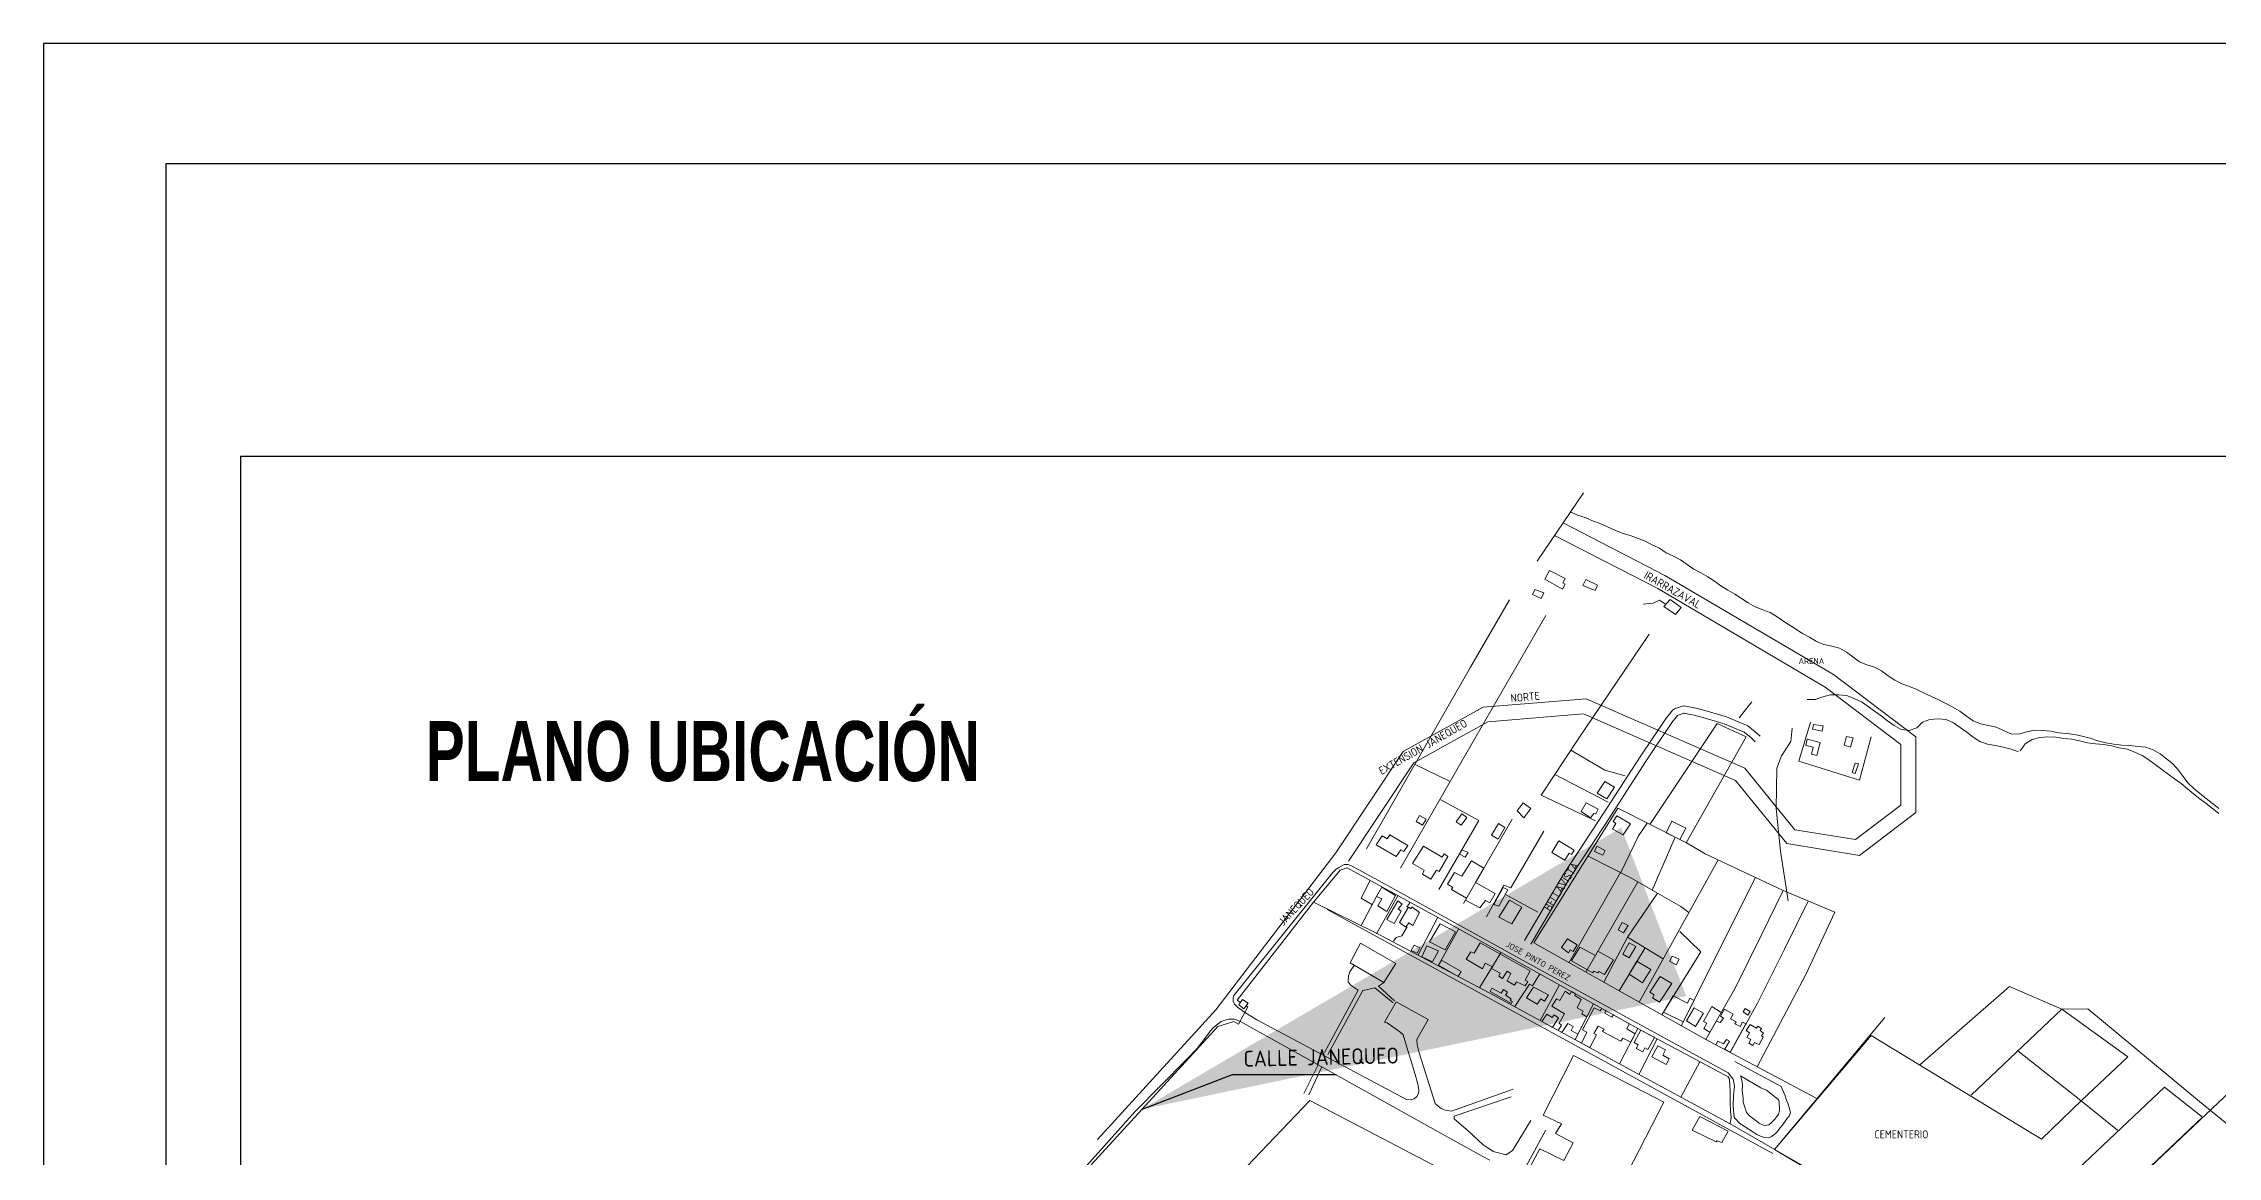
# Model space of a CAD drawing. Header units: inches. Extents: x 725.5 to 800.4, y -655.3 to -591.9.
# Drawn here: x 725.5 to 745.31, y -602.03 to -591.88 of the extents above; entities that cross this region are included whole.
import ezdxf

# ---------------------------------------------------------------- set-up
doc = ezdxf.new("R2010")
doc.units = ezdxf.units.IN
doc.header["$MEASUREMENT"] = 0
doc.linetypes.add('CONTINUA', pattern=[0])
doc.layers.add('101_FORMATO_E', color=7, linetype='Continuous')
doc.layers.add('escaleras', color=2, linetype='Continuous')
doc.layers.add('ACHUTECH', color=24, linetype='Continuous', lineweight=18)
doc.styles.add('SANSSERIFBOLD', font='sasb____.pfb', dxfattribs={"width": 0.7, "height": 40})
doc.styles.get("Standard").update_dxf_attribs({"font": 'isocp2.shx'})
doc.dimstyles.get("Standard").update_dxf_attribs({"dimtxt": 0.18, "dimasz": 0.18, "dimexe": 0.18, "dimexo": 0.0625, "dimgap": 0.09, "dimtad": 0, "dimtih": 1, "dimtoh": 1, "dimdec": 4, "dimzin": 0, "dimdsep": 46, "dimtxsty": 'Standard', "dimcen": 0.09, "dimadec": 0, "dimazin": 0, "dimtfac": 1, "dimtdec": 4, "dimtofl": 0, "dimtmove": 0, "dimatfit": 3, "dimfxl": 1, "dimtolj": 1, "dimtzin": 0, "dimarcsym": 0})

msp = doc.modelspace()

# ---------------------------------------------------------------- linework, layer by layer
at = {"layer": '101_FORMATO_E', "color": 7}
for p, q in [((800.363, -591.885), (725.502, -591.885)), ((725.502, -591.885), (725.502, -655.282)), ((799.296, -592.981), (726.617, -592.981)), ((726.617, -592.981), (726.617, -654.22)), ((727.298, -595.644), (754.746, -595.644)), ((727.298, -595.644), (727.298, -630.145))]:
    msp.add_line(p, q, dxfattribs=at)
at = {"layer": 'ACHUTECH', "color": 7, "linetype": 'CONTINUA', "lineweight": 13, "ltscale": 500}
msp.add_line((725.502, -591.885), (725.502, -655.282), dxfattribs=at)
at = {"layer": 'escaleras', "color": 7, "lineweight": 13}
for p, q in [((739.534, -595.978, -0.477), (739.11, -596.602, -0.477)), ((737.506, -599.673, -0.477), (737.59, -599.511, 0.349)), ((737.609, -599.732, -0.477), (737.506, -599.673, -0.477)), ((737.647, -599.658, 0.334), (737.508, -599.923, -0.199)), ((737.84, -599.698, -0.477), (737.741, -599.867, -0.477)), ((737.88, -599.726, -0.477), (737.84, -599.698, -0.477)), ((737.845, -599.771, -0.477), (737.88, -599.726, -0.477)), ((737.196, -599.775, 0.309), (741.257, -601.999, -0.494)), ((737.741, -599.867, -0.477), (737.808, -599.905, -0.477)), ((737.808, -599.905, -0.477), (737.873, -599.79, -0.477)), ((737.873, -599.79, -0.477), (737.845, -599.771, -0.477)), ((740.702, -600.66, -0.477), (740.626, -600.798, -0.477)), ((740.702, -600.66, -0.477), (740.786, -600.715, -0.477)), ((736.401, -600.793, 0.334), (737.115, -601.191, 0.329)), ((740.626, -600.798, -0.477), (740.657, -600.812, -0.477)), ((740.657, -600.812, -0.477), (740.629, -600.861, -0.477)), ((740.629, -600.861, -0.477), (740.683, -600.894, -0.477)), ((741.273, -601.963, 0.004), (742.279, -600.761, 0.004)), ((745.427, -601.431, 0.004), (743.475, -603.276, 0.004)), ((743.477, -603.275, 0.004), (741.273, -601.963, 0.004))]:
    msp.add_line(p, q, dxfattribs=at)
at = {"layer": 'escaleras', "color": 7, "lineweight": 13, "elevation": -0.477}
for points in [[(737.277, -599.259), (737.891, -598.336), (738.619, -597.933), (739.556, -597.855), (741.002, -598.489), (741.458, -599.049), (742.011, -599.139), (742.423, -598.825), (742.423, -598.272), (741.735, -597.749), (740.209, -596.852), (739.269, -596.368)], [(737.277, -599.259), (737.891, -598.336), (738.619, -597.933), (739.556, -597.855), (741.002, -598.489), (741.458, -599.049), (742.011, -599.139), (742.423, -598.825), (742.423, -598.272), (741.735, -597.749), (740.209, -596.852), (739.269, -596.368)], [(737.391, -599.335), (737.986, -598.439), (738.66, -598.066), (739.533, -597.994), (740.917, -598.601), (741.385, -599.176), (742.048, -599.283), (742.559, -598.893), (742.559, -598.204), (741.811, -597.635), (740.275, -596.732), (739.347, -596.254)], [(737.277, -599.259), (736.182, -600.689), (735.106, -601.871)]]:
    msp.add_lwpolyline(points, dxfattribs=at)
at = {"layer": 'escaleras', "color": 7, "lineweight": 13, "elevation": -0.477, "flags": 128}
for points in [[(738.995, -600.057), (739.348, -599.46), (739.673, -598.964), (740.049, -598.384), (740.285, -598.033), (740.328, -597.981), (740.344, -597.961), (740.362, -597.947), (740.435, -597.923), (740.447, -597.921), (740.555, -597.94), (740.638, -597.962), (740.835, -598.021), (741.03, -598.103), (741.097, -598.156), (741.143, -598.198)], [(743.497, -598.338), (743.428, -598.315), (743.357, -598.297), (743.286, -598.282), (743.213, -598.268), (743.143, -598.244), (743.082, -598.205), (743.024, -598.161), (742.964, -598.119), (742.903, -598.076), (742.837, -598.046), (742.763, -598.04), (742.689, -598.044), (742.62, -598.068), (742.569, -598.12), (742.5, -598.146), (742.427, -598.136), (742.363, -598.1), (742.303, -598.056), (742.244, -598.012), (742.184, -597.969), (742.125, -597.926), (742.064, -597.884), (741.998, -597.852), (741.929, -597.827), (741.856, -597.819), (741.783, -597.819), (741.713, -597.839), (741.643, -597.862), (741.57, -597.861)], [(739.052, -600.091), (739.404, -599.495), (739.729, -599), (740.104, -598.42), (740.338, -598.073), (740.378, -598.024), (740.39, -598.009), (740.394, -598.006), (740.45, -597.988), (740.445, -597.988), (740.541, -598.005), (740.62, -598.026), (740.813, -598.083), (740.996, -598.16), (741.054, -598.206), (741.097, -598.247)], [(741.398, -599.698), (741.327, -599.245), (741.288, -598.856), (741.293, -598.488), (741.337, -598.376), (741.421, -598.244), (741.434, -598.123)], [(745.322, -598.9), (745.264, -598.856), (745.206, -598.811), (745.148, -598.767), (745.091, -598.722), (745.035, -598.675), (744.977, -598.628), (744.918, -598.586), (744.859, -598.542), (744.801, -598.499), (744.742, -598.455), (744.682, -598.413), (744.621, -598.374), (744.555, -598.341), (744.486, -598.316), (744.414, -598.304), (744.343, -598.286), (744.27, -598.274), (744.197, -598.265), (744.125, -598.256), (744.053, -598.24), (743.982, -598.225), (743.908, -598.217), (743.835, -598.207), (743.763, -598.202), (743.69, -598.209), (743.619, -598.227), (743.557, -598.266), (743.514, -598.326), (743.512, -598.331)], [(737.173, -601.078), (737.48, -600.511), (737.417, -600.468), (737.39, -600.437), (737.391, -600.377), (737.407, -600.337), (737.446, -600.284)], [(737.202, -601.096), (737.523, -600.513), (737.524, -600.513), (737.632, -600.491), (737.799, -600.627)], [(737.81, -600.608), (737.666, -600.476), (737.72, -600.437)], [(740.911, -601.161), (741.335, -601.389), (741.368, -601.464), (741.381, -601.513), (741.395, -601.54), (741.407, -601.579), (741.419, -601.625), (741.405, -601.658), (741.386, -601.684), (741.37, -601.704), (741.351, -601.731), (741.336, -601.75), (741.311, -601.782), (741.296, -601.801), (741.281, -601.817), (741.266, -601.829), (741.246, -601.844), (741.221, -601.856), (741.182, -601.853), (741.15, -601.844), (741.145, -601.841), (741.111, -601.825), (741.074, -601.801), (740.958, -601.725), (740.908, -601.674), (740.901, -601.643), (740.896, -601.566), (740.898, -601.47), (740.909, -601.386), (740.896, -601.321), (740.852, -601.265)], [(738.355, -601.659), (738.355, -601.684), (738.486, -601.797), (738.615, -601.916), (738.711, -601.98), (738.827, -602.01), (738.887, -601.971), (739.053, -601.699)], [(738.678, -602.06), (738.609, -602.025), (738.309, -601.858), (738.243, -601.82)], [(739.187, -601.788), (739.187, -601.789), (738.986, -602.161), (738.984, -602.272), (739.011, -602.336), (739.025, -602.354), (739.088, -602.409), (739.102, -602.418), (739.186, -602.478), (739.405, -602.571), (739.634, -602.619), (739.801, -602.583), (740.457, -602.261)]]:
    msp.add_lwpolyline(points, dxfattribs=at)
msp.add_lwpolyline([(740.964, -601.293), (741.149, -601.401), (741.199, -601.422), (741.241, -601.455), (741.288, -601.491), (741.309, -601.511), (741.314, -601.524), (741.316, -601.539), (741.319, -601.586), (741.318, -601.609), (741.31, -601.642), (741.275, -601.686), (741.263, -601.698), (741.243, -601.721), (741.222, -601.737), (741.186, -601.744), (741.165, -601.738), (741.133, -601.723), (741.093, -601.694), (741.044, -601.657), (741.019, -601.625), (741.004, -601.576), (740.987, -601.532), (740.987, -601.496), (740.979, -601.424), (740.98, -601.375), (740.978, -601.348), (740.973, -601.321)], close=True, dxfattribs=at)
at = {"layer": 'escaleras', "color": 7, "lineweight": 13}
for points in [[(739.413, -596.151, -0.477), (739.479, -596.183, -0.477), (739.549, -596.205, -0.477), (739.616, -596.233, -0.477), (739.685, -596.26, -0.477), (739.752, -596.288, -0.477), (739.818, -596.32, -0.477), (739.886, -596.347, -0.477), (739.957, -596.367, -0.477), (740.026, -596.391, -0.477), (740.094, -596.421, -0.477), (740.159, -596.454, -0.477), (740.226, -596.484, -0.477), (740.286, -596.525, -0.477), (740.352, -596.556, -0.477), (740.417, -596.59, -0.477), (740.477, -596.632, -0.477), (740.537, -596.674, -0.477), (740.602, -596.708, -0.477), (740.665, -596.744, -0.477), (740.725, -596.785, -0.477), (740.785, -596.828, -0.477), (740.847, -596.867, -0.477), (740.911, -596.902, -0.477), (740.973, -596.942, -0.477), (741.034, -596.983, -0.477), (741.098, -597.018, -0.477), (741.166, -597.046, -0.477), (741.234, -597.071, -0.477), (741.298, -597.108, -0.477), (741.358, -597.152, -0.477), (741.44, -597.203, -0.477), (741.44, -597.203, -0.487), (741.528, -597.261, -0.487), (741.592, -597.296, -0.487), (741.655, -597.334, -0.487), (741.723, -597.362, -0.487), (741.794, -597.378, -0.487), (741.866, -597.394, -0.487), (741.929, -597.43, -0.487), (741.988, -597.474, -0.487), (742.047, -597.518, -0.487), (742.114, -597.546, -0.487), (742.184, -597.569, -0.487), (742.249, -597.602, -0.487), (742.307, -597.647, -0.487), (742.369, -597.685, -0.487), (742.434, -597.719, -0.487), (742.503, -597.743, -0.487), (742.571, -597.771, -0.487), (742.636, -597.804, -0.487), (742.702, -597.836, -0.487), (742.769, -597.865, -0.487), (742.834, -597.899, -0.487), (742.899, -597.933, -0.487), (742.962, -597.97, -0.487), (743.021, -598.014, -0.487), (743.082, -598.056, -0.487), (743.149, -598.083, -0.487), (743.221, -598.1, -0.487), (743.292, -598.116, -0.487), (743.359, -598.145, -0.487), (743.427, -598.174, -0.487), (743.5, -598.178, -0.487), (743.57, -598.158, -0.495), (743.642, -598.143, -0.493), (743.715, -598.144, -0.493), (743.788, -598.152, -0.493), (743.86, -598.167, -0.493), (743.932, -598.173, -0.493), (744.005, -598.181, -0.493), (744.077, -598.198, -0.493), (744.148, -598.216, -0.493), (744.218, -598.239, -0.493), (744.291, -598.256, -0.493), (744.363, -598.268, -0.493), (744.436, -598.279, -0.493), (744.509, -598.283, -0.493), (744.582, -598.29, -0.487), (744.655, -598.296, -0.496), (744.724, -598.32, -0.496), (744.786, -598.359, -0.497), (744.844, -598.403, -0.499), (744.903, -598.448, -0.499), (744.951, -598.503, -0.499), (744.995, -598.563, -0.499), (745.039, -598.621, -0.499), (745.092, -598.672, -0.499), (745.148, -598.719, -0.499), (745.205, -598.765, -0.499), (745.263, -598.811, -0.499), (745.321, -598.855, -0.499)], [(737.555, -599.224, 0.282), (738.504, -597.567, 0.105), (738.859, -596.953, -0.058)], [(740.077, -596.993, -0.427), (740.168, -596.984, -0.429), (740.225, -596.956, -0.43), (740.281, -596.994, -0.43)], [(737.864, -599.398, 0.301), (738.415, -598.439, 0.237), (739.188, -597.097, -0.028)], [(739.642, -598.968, 0.253), (739.148, -598.733, 0.237), (739.483, -598.224, 0.14), (740.13, -597.266, -0.078)], [(740.952, -598.029, -0.087), (741.065, -597.883, -0.163)], [(740.468, -599.168, 0.229), (741.015, -598.202, -0.06), (740.751, -598.08, 0.008), (740.137, -599.001, 0.248)], [(741.602, -598.068, -0.133), (741.493, -598.423, -0.103), (742.047, -598.596, -0.091), (742.152, -598.204, -0.13)], [(739.418, -598.324, 0.183), (739.726, -598.507, 0.188), (739.911, -598.559, 0.188)], [(737.999, -598.455, 0.233), (738.317, -598.61, 0.236)], [(739.271, -598.546, 0.217), (739.758, -598.797, 0.227)], [(738.215, -599.595, 0.321), (738.578, -598.966, 0.253), (738.234, -598.777, 0.248)], [(738.439, -599.722, 0.328), (738.884, -598.954, 0.257)], [(741.353, -599.604, -0.078), (740.641, -599.268, 0.205), (740.47, -599.169, 0.23), (739.845, -598.854, 0.235), (739.081, -600.079, 0.356), (739.837, -600.504, 0.369), (740.646, -600.959, 0.351)], [(738.65, -599.844, 0.339), (738.806, -599.554, 0.308), (738.871, -599.579, 0.308), (739.171, -599.063, 0.259)], [(739.874, -599.439, 0.273), (740.033, -599.106, 0.25), (740.113, -598.989, 0.241)], [(740.159, -599.601, 0.304), (740.367, -599.117, 0.244)], [(739.717, -600.437, 0.372), (739.933, -600.028, 0.364), (740.206, -599.627, 0.314), (739.963, -599.488, 0.283), (739.575, -599.291, 0.276)], [(740.04, -600.619, 0.364), (740.757, -599.33, 0.136)], [(740.852, -601.265, 0.329), (740.046, -600.825, 0.346), (738.957, -600.226, 0.329), (737.664, -599.511, 0.275), (737.413, -599.375, 0.271), (737.386, -599.367, 0.271), (737.353, -599.367, 0.271), (737.324, -599.38, 0.271), (737.303, -599.392, 0.271), (737.279, -599.409, 0.271), (737.253, -599.435, 0.271), (737.234, -599.457, 0.271), (736.347, -600.559, 0.329), (736.34, -600.582, 0.329), (736.341, -600.611, 0.329), (736.354, -600.64, 0.329), (736.38, -600.665, 0.329), (736.445, -600.71, 0.333), (736.558, -600.781, 0.335), (737.92, -601.507, 0.303), (737.962, -601.509, 0.304), (737.989, -601.5, 0.304), (738.014, -601.479, 0.304), (738.03, -601.452, 0.304), (738.033, -601.421, 0.304), (738.027, -601.379, 0.304), (738.018, -601.345, 0.304), (738.008, -601.31, 0.304), (737.906, -600.971, 0.307), (737.889, -600.917, 0.307), (737.859, -600.89, 0.308), (737.744, -600.81, 0.308), (737.719, -600.802, 0.308), (737.826, -600.617, 0.318), (738.117, -600.779, 0.314), (738.015, -600.96, 0.311), (738.016, -601.008, 0.311), (738.036, -601.081, 0.311), (738.18, -601.543, 0.307), (738.21, -601.568, 0.307), (738.235, -601.589, 0.307), (738.271, -601.603, 0.307), (738.329, -601.615, 0.307), (738.892, -601.413, 0.276)], [(740.856, -601.303, 0.338), (740.027, -600.86, 0.379), (738.38, -599.944, 0.339), (737.38, -599.396, 0.3), (737.315, -599.419, 0.296), (737.076, -599.707, 0.333)], [(739.401, -600.259, 0.358), (739.869, -599.438, 0.277)], [(739.555, -600.346, 0.366), (740.029, -599.523, 0.299)], [(740.424, -600.835, 0.363), (741.099, -599.484, -0.021)], [(736.409, -600.622, 0.347), (736.377, -600.601, 0.347), (737.072, -599.708, 0.334), (737.641, -599.989, 0.376), (738.726, -600.564, 0.364), (739.881, -601.194, 0.348), (740.868, -601.729, 0.308), (741.75, -602.237, 0.216), (742.344, -602.591, 0.094), (743.084, -603.042, 0), (743.475, -603.276, -0.075), (744.211, -603.718, -0.185), (744.884, -604.127, -0.273)], [(737.648, -599.997, 0.373), (737.84, -599.652, 0.315)], [(737.922, -599.756, 0.329), (737.95, -599.716, 0.32)], [(738.822, -599.638, 0.343), (739.117, -599.801, 0.332)], [(740.206, -599.627, 0.312), (740.419, -599.748, 0.319), (740.493, -599.804, 0.315)], [(741.66, -601.499, 0.29), (740.646, -600.959, 0.351), (740.914, -600.493, 0.292), (741.155, -600.008, 0.03), (741.353, -599.604, -0.094), (741.821, -599.801, -0.058), (741.56, -600.363, 0.071), (741.323, -600.812, 0.326), (741.116, -601.211, 0.33)], [(740.868, -601.078, 0.346), (741.119, -600.629, 0.3), (741.364, -600.136, 0.006), (741.576, -599.705, -0.064)], [(737.801, -600.064, 0.372), (737.825, -600.032, 0.366), (737.878, -600.016, 0.356), (737.925, -599.935, 0.354)], [(738.027, -600.189, 0.365), (738.207, -599.847, 0.323)], [(738.212, -600.284, 0.359), (738.393, -599.956, 0.338)], [(739.857, -600.516, 0.367), (740.093, -600.125, 0.378)], [(740.259, -600.226, 0.379), (739.933, -600.028, 0.359)], [(740.246, -600.735, 0.365), (740.601, -600.161, 0.353), (740.409, -599.977, 0.371)], [(738.589, -600.484, 0.359), (738.78, -600.171, 0.344)], [(738.908, -600.659, 0.377), (739.042, -600.456, 0.363), (739.069, -600.473, 0.361), (739.136, -600.361, 0.357)], [(739.137, -600.787, 0.386), (739.314, -600.463, 0.36)], [(742.598, -601.192, 0.245), (743.413, -600.478, 0.123), (743.891, -600.683, 0.186), (743.891, -600.683, 0.186), (744.126, -600.681, 0.181), (745.146, -601.525, 0.013), (745.803, -602.064, -0.15), (746.057, -602.287, -0.2)], [(735.895, -606.009, 0.282), (735.337, -605.445, 0.312), (735.178, -605.617, 0.298), (735.059, -605.416, 0.315), (735.101, -605.286, 0.341), (734.914, -605.119, 0.352), (734.536, -604.716, 0.368), (734.254, -604.423, 0.382), (733.694, -603.662, 0.392), (733.723, -603.498, 0.394), (734.888, -602.291, 0.44), (735.043, -602.334, 0.439), (735.138, -602.235, 0.439), (735.138, -602.233, 0.434), (735.046, -602.104, 0.423), (736.202, -600.841, 0.369), (736.347, -600.798, 0.36), (736.39, -600.82, 0.352), (736.473, -600.662, 0.347), (736.458, -600.655, 0.347)], [(739.457, -600.962, 0.376), (739.624, -600.635, 0.368)], [(743.891, -600.683, 0.19), (744.491, -601.118, 0.136), (744.072, -601.513, 0.146), (743.706, -601.869, 0.125), (742.153, -600.924, 0.302), (741.273, -601.963, 0.279)], [(743.064, -601.469, 0.207), (743.891, -600.683, 0.187)], [(738.243, -601.82, 0.297), (736.401, -600.793, 0.334), (736.349, -600.774, 0.334), (736.302, -600.774, 0.334), (736.267, -600.783, 0.334), (736.233, -600.798, 0.335), (736.203, -600.818, 0.335), (736.161, -600.852, 0.339), (736.131, -600.885, 0.339), (736.101, -600.926, 0.35), (736.012, -601.043, 0.356), (735.919, -601.141, 0.356), (735.444, -601.62, 0.391), (735.007, -602.11, 0.403), (734.125, -603.046, 0.377), (733.675, -603.486, 0.359), (733.654, -603.507, 0.357), (733.637, -603.528, 0.356), (733.619, -603.563, 0.356), (733.607, -603.611, 0.356), (733.609, -603.64, 0.355)], [(739.862, -601.183, 0.373), (740.027, -600.86, 0.374)], [(740.037, -601.278, 0.358), (740.203, -600.954, 0.367)], [(743.49, -601.065, 0.198), (744.067, -601.519, 0.137), (744.397, -601.787, 0.057)], [(737.115, -601.191, 0.329), (736.984, -601.452, 0.388)], [(737.149, -601.21, 0.321), (737.03, -601.466, 0.385)], [(740.592, -601.164, 0.359), (740.42, -601.486, 0.345)], [(740.87, -601.723, 0.316), (740.879, -601.671, 0.307), (740.872, -601.616, 0.311), (740.87, -601.537, 0.315), (740.87, -601.434, 0.32), (740.863, -601.322, 0.334), (740.849, -601.298, 0.336)], [(739.006, -602.595, 0.306), (738.23, -602.14, 0.371), (737.038, -601.515, 0.421), (735.765, -602.853, 0.473), (734.899, -603.746, 0.429), (734.245, -604.41, 0.379)], [(738.875, -601.484, 0.281), (738.355, -601.659, 0.299)], [(743.484, -603.27, -0.073), (744.344, -602.455, -0.052), (745.172, -601.667, -0.004), (744.827, -601.394, 0.068), (743.088, -603.038, 0.004)]]:
    msp.add_polyline3d(points, dxfattribs=at)
for points in [[(739.365, -596.759, -0.33), (739.343, -596.798, -0.329), (739.367, -596.812, -0.332), (739.342, -596.857, -0.34), (739.179, -596.767, -0.338), (739.224, -596.686, -0.337), (739.365, -596.759, -0.33)], [(739.66, -596.821, -0.36), (739.64, -596.87, -0.374), (739.526, -596.823, -0.363), (739.554, -596.77, -0.354), (739.66, -596.821, -0.36)], [(739.17, -596.89, -0.255), (739.147, -596.942, -0.255), (739.068, -596.907, -0.257), (739.088, -596.861, -0.258), (739.17, -596.89, -0.255)], [(740.424, -597.023, -0.344), (740.37, -597.088, -0.355), (740.265, -597.016, -0.355), (740.322, -596.952, -0.349), (740.424, -597.023, -0.344)], [(741.717, -598.103, -0.068), (741.707, -598.151, -0.066), (741.618, -598.133, -0.066), (741.627, -598.089, -0.068), (741.717, -598.103, -0.068)], [(741.688, -598.254, -0.061), (741.659, -598.374, -0.061), (741.609, -598.362, -0.061), (741.625, -598.298, -0.065), (741.557, -598.282, -0.07), (741.57, -598.223, -0.068), (741.688, -598.254, -0.061)], [(741.991, -598.211, -0.069), (741.965, -598.296, -0.07), (741.907, -598.279, -0.079), (741.93, -598.199, -0.079), (741.991, -598.211, -0.069)], [(742.038, -598.45, -0.037), (742.009, -598.536, -0.037), (741.981, -598.527, -0.045), (742.009, -598.444, -0.045), (742.038, -598.45, -0.037)], [(739.815, -598.66, 0.247), (739.745, -598.768, 0.247), (739.657, -598.717, 0.239), (739.728, -598.611, 0.241), (739.815, -598.66, 0.247)], [(738.098, -598.952, 0.277), (738.065, -599.009, 0.277), (738.008, -598.973, 0.272), (738.039, -598.92, 0.274), (738.098, -598.952, 0.277)], [(738.372, -598.978, 0.259), (738.425, -598.904, 0.253), (738.47, -598.937, 0.253), (738.417, -599.007, 0.259), (738.372, -598.978, 0.259)], [(739.054, -598.856, 0.26), (738.988, -598.942, 0.264), (738.927, -598.877, 0.264), (738.983, -598.803, 0.263), (739.054, -598.856, 0.26)], [(739.667, -598.863, 0.272), (739.644, -598.904, 0.277), (739.643, -598.904, 0.277), (739.627, -598.9, 0.276), (739.597, -598.94, 0.272), (739.511, -598.882, 0.27), (739.557, -598.803, 0.273), (739.667, -598.863, 0.272)], [(739.96, -598.995, 0.276), (739.893, -599.097, 0.279), (739.797, -599.044, 0.279), (739.828, -598.991, 0.28), (739.802, -598.975, 0.277), (739.836, -598.921, 0.28), (739.96, -598.995, 0.276)], [(737.931, -599.192, 0.294), (737.897, -599.247, 0.302), (737.868, -599.231, 0.302), (737.825, -599.294, 0.3), (737.643, -599.187, 0.295), (737.697, -599.104, 0.294), (737.745, -599.131, 0.298), (737.769, -599.095, 0.292), (737.931, -599.192, 0.294)], [(738.816, -599.029, 0.294), (738.755, -599.135, 0.291), (738.696, -599.099, 0.283), (738.759, -598.992, 0.283), (738.816, -599.029, 0.294)], [(739.448, -599.236, 0.309), (739.423, -599.275, 0.315), (739.401, -599.264, 0.315), (739.364, -599.326, 0.306), (739.245, -599.257, 0.306), (739.308, -599.151, 0.3), (739.448, -599.236, 0.309)], [(740.465, -599.036, 0.247), (740.409, -599.138, 0.246), (740.286, -599.076, 0.244), (740.336, -598.972, 0.249), (740.465, -599.036, 0.247)], [(738.296, -599.292, 0.335), (738.217, -599.431, 0.377), (738.192, -599.417, 0.374), (738.141, -599.5, 0.361), (738.067, -599.454, 0.358), (738.081, -599.419, 0.355), (737.976, -599.356, 0.344), (738.076, -599.2, 0.334), (738.245, -599.298, 0.327), (738.264, -599.27, 0.326), (738.296, -599.292, 0.335)], [(738.622, -599.406, 0.352), (738.55, -599.53, 0.352), (738.727, -599.629, 0.346), (738.679, -599.714, 0.353), (738.639, -599.693, 0.357), (738.588, -599.762, 0.36), (738.458, -599.69, 0.357), (738.467, -599.673, 0.354), (738.331, -599.594, 0.36), (738.342, -599.574, 0.362), (738.295, -599.546, 0.357), (738.357, -599.438, 0.355), (738.424, -599.473, 0.36), (738.512, -599.332, 0.349), (738.625, -599.4, 0.352), (738.622, -599.406, 0.352)], [(738.481, -599.256, 0.3), (738.454, -599.3, 0.312), (738.402, -599.272, 0.298), (738.424, -599.232, 0.292), (738.481, -599.256, 0.3)], [(739.73, -599.238, 0.281), (739.708, -599.281, 0.287), (739.632, -599.247, 0.281), (739.655, -599.2, 0.278), (739.73, -599.238, 0.281)], [(737.82, -599.649, 0.359), (737.741, -599.794, 0.359), (737.659, -599.743, 0.347), (737.696, -599.68, 0.343), (737.647, -599.658, 0.334), (737.694, -599.571, 0.332), (737.82, -599.649, 0.359)], [(738.037, -599.802, 0.367), (737.979, -599.922, 0.366), (737.941, -599.898, 0.367), (737.913, -599.938, 0.356), (737.856, -599.894, 0.359), (737.937, -599.755, 0.371), (737.962, -599.77, 0.363), (737.97, -599.752, 0.361), (738.037, -599.802, 0.367)], [(738.844, -599.598, 0.342), (738.761, -599.747, 0.35), (738.716, -599.729, 0.345), (738.8, -599.577, 0.337), (738.844, -599.598, 0.342)], [(738.971, -599.754, 0.363), (738.88, -599.908, 0.378), (738.76, -599.847, 0.372), (738.857, -599.692, 0.359), (738.971, -599.754, 0.363)], [(738.365, -599.978, 0.379), (738.272, -600.143, 0.364), (738.13, -600.07, 0.369), (738.226, -599.907, 0.378), (738.365, -599.978, 0.379)], [(739.939, -599.923, 0.38), (739.896, -599.99, 0.368), (739.847, -599.961, 0.367), (739.884, -599.894, 0.374), (739.939, -599.923, 0.38)], [(737.823, -600.269, 0.424), (737.715, -600.442, 0.414), (737.408, -600.261, 0.416), (737.501, -600.084, 0.424), (737.823, -600.269, 0.424)], [(738.041, -600.126, 0.373), (738.017, -600.175, 0.372), (737.964, -600.149, 0.368), (737.991, -600.102, 0.367), (738.041, -600.126, 0.373)], [(738.213, -600.154, 0.369), (738.156, -600.254, 0.359), (738.061, -600.206, 0.359), (738.106, -600.108, 0.366), (738.213, -600.154, 0.369)], [(739.046, -600.334, 0.387), (739, -600.42, 0.385), (739.026, -600.433, 0.376), (739.002, -600.471, 0.37), (738.921, -600.434, 0.373), (738.903, -600.464, 0.372), (738.837, -600.426, 0.372), (738.871, -600.36, 0.377), (738.837, -600.339, 0.37), (738.796, -600.404, 0.365), (738.762, -600.382, 0.366), (738.772, -600.356, 0.369), (738.693, -600.314, 0.363), (738.703, -600.297, 0.376), (738.638, -600.266, 0.381), (738.611, -600.317, 0.373), (738.465, -600.228, 0.377), (738.507, -600.161, 0.38), (738.536, -600.174, 0.385), (738.59, -600.081, 0.409), (739.046, -600.334, 0.387)], [(739.474, -600.098, 0.396), (739.439, -600.159, 0.396), (739.411, -600.143, 0.391), (739.395, -600.17, 0.382), (739.331, -600.122, 0.385), (739.387, -600.043, 0.393), (739.474, -600.098, 0.396)], [(739.805, -600.235, 0.411), (739.725, -600.369, 0.423), (739.673, -600.341, 0.441), (739.663, -600.354, 0.443), (739.627, -600.339, 0.424), (739.617, -600.352, 0.41), (739.424, -600.245, 0.388), (739.499, -600.12, 0.394), (739.641, -600.196, 0.402), (739.664, -600.157, 0.405), (739.805, -600.235, 0.411)], [(740.009, -600.112, 0.409), (739.948, -600.216, 0.404), (739.89, -600.183, 0.391), (739.949, -600.08, 0.399), (740.009, -600.112, 0.409)], [(738.419, -600.342, 0.362), (738.392, -600.385, 0.357), (738.213, -600.282, 0.357), (738.24, -600.239, 0.366), (738.419, -600.342, 0.362)], [(740.145, -600.324, 0.431), (740.071, -600.443, 0.433), (739.948, -600.366, 0.437), (740.019, -600.247, 0.443), (740.145, -600.324, 0.431)], [(740.405, -600.228, 0.397), (740.377, -600.28, 0.405), (740.315, -600.247, 0.401), (740.34, -600.2, 0.397), (740.405, -600.228, 0.397)], [(738.884, -600.613, 0.389), (738.876, -600.632, 0.383), (738.682, -600.522, 0.387), (738.699, -600.493, 0.388), (738.783, -600.539, 0.397), (738.805, -600.506, 0.403), (738.84, -600.528, 0.394), (738.822, -600.557, 0.393), (738.873, -600.589, 0.392), (738.864, -600.603, 0.39), (738.884, -600.613, 0.389)], [(739.213, -600.555, 0.391), (739.178, -600.61, 0.387), (739.143, -600.589, 0.385), (739.11, -600.64, 0.381), (739.013, -600.582, 0.383), (739.077, -600.483, 0.39), (739.213, -600.555, 0.391)], [(739.365, -600.521, 0.404), (739.316, -600.605, 0.4), (739.286, -600.591, 0.4), (739.244, -600.657, 0.4), (739.36, -600.728, 0.403), (739.31, -600.813, 0.413), (739.332, -600.829, 0.397), (739.302, -600.878, 0.393), (739.335, -600.896, 0.396), (739.391, -600.814, 0.41), (739.438, -600.841, 0.4), (739.42, -600.877, 0.4), (739.482, -600.912, 0.41), (739.563, -600.754, 0.409), (739.519, -600.727, 0.406), (739.53, -600.703, 0.403), (739.474, -600.671, 0.4), (739.511, -600.597, 0.392), (739.453, -600.561, 0.39), (739.459, -600.544, 0.389), (739.422, -600.523, 0.384), (739.408, -600.549, 0.387), (739.365, -600.521, 0.404)], [(740.336, -600.449, 0.391), (740.226, -600.621, 0.395), (740.162, -600.58, 0.402), (740.178, -600.554, 0.401), (740.138, -600.529, 0.397), (740.23, -600.385, 0.399), (740.336, -600.449, 0.391)], [(736.477, -600.629, 0.383), (736.439, -600.68, 0.382), (736.394, -600.645, 0.379), (736.426, -600.597, 0.379), (736.477, -600.629, 0.383)], [(739.304, -600.762, 0.409), (739.251, -600.85, 0.402), (739.152, -600.797, 0.405), (739.2, -600.729, 0.41), (739.248, -600.761, 0.41), (739.265, -600.737, 0.41), (739.304, -600.762, 0.409)], [(739.631, -600.672, 0.42), (739.524, -600.872, 0.413), (739.562, -600.895, 0.403), (739.515, -600.994, 0.402), (739.589, -601.034, 0.4), (739.65, -600.919, 0.401), (739.627, -600.905, 0.402), (739.666, -600.839, 0.393), (739.72, -600.865, 0.391), (739.707, -600.888, 0.391), (739.874, -600.976, 0.389), (739.89, -600.948, 0.388), (739.964, -600.986, 0.386), (740.004, -600.909, 0.384), (739.928, -600.863, 0.387), (739.949, -600.817, 0.388), (739.805, -600.736, 0.392), (739.792, -600.758, 0.398), (739.727, -600.722, 0.406), (739.735, -600.697, 0.405), (739.701, -600.678, 0.408), (739.684, -600.7, 0.414), (739.631, -600.672, 0.42)], [(740.54, -600.604, 0.381), (740.441, -600.801, 0.387), (740.261, -600.711, 0.394), (740.351, -600.564, 0.4), (740.48, -600.629, 0.383), (740.502, -600.585, 0.381), (740.54, -600.604, 0.381)], [(740.626, -600.721, 0.392), (740.553, -600.841, 0.39), (740.47, -600.791, 0.391), (740.541, -600.672, 0.395), (740.626, -600.721, 0.392)], [(740.896, -600.729, 0.381), (740.871, -600.772, 0.39), (740.923, -600.801, 0.389), (740.912, -600.818, 0.379), (740.96, -600.842, 0.37), (740.982, -600.804, 0.369), (741.011, -600.819, 0.369), (740.868, -601.075, 0.36), (740.821, -601.049, 0.365), (740.862, -600.977, 0.381), (740.837, -600.959, 0.381), (740.809, -601, 0.381), (740.758, -600.975, 0.381), (740.737, -601.008, 0.381), (740.646, -600.959, 0.393), (740.742, -600.792, 0.395), (740.779, -600.807, 0.395), (740.807, -600.766, 0.394), (740.806, -600.764, 0.394), (740.781, -600.749, 0.384), (740.817, -600.685, 0.384), (740.896, -600.729, 0.381)], [(740.987, -600.709, 0.354), (741.031, -600.739, 0.354), (741.052, -600.706, 0.342), (741.007, -600.677, 0.354), (740.987, -600.709, 0.354)], [(740.18, -600.942, 0.404), (740.12, -601.052, 0.401), (740.091, -601.037, 0.396), (740.072, -601.072, 0.391), (740.014, -601.042, 0.386), (740.031, -601.008, 0.397), (739.994, -600.988, 0.4), (740.055, -600.874, 0.408), (740.18, -600.942, 0.404)], [(741.155, -600.861, 0.377), (741.142, -600.88, 0.377), (741.173, -600.902, 0.377), (741.155, -600.927, 0.39), (741.171, -600.938, 0.39), (741.133, -601.007, 0.388), (741.092, -600.989, 0.373), (741.075, -601.015, 0.37), (741.039, -600.995, 0.37), (741.056, -600.962, 0.393), (741.022, -600.941, 0.393), (741.045, -600.901, 0.387), (741.014, -600.879, 0.383), (741.05, -600.824, 0.374), (741.108, -600.857, 0.374), (741.121, -600.839, 0.373), (741.155, -600.861, 0.377)], [(739.443, -601.107, 0.418), (740.265, -601.532, 0.363), (739.711, -602.606, 0.357), (738.982, -602.238, 0.337), (739.135, -601.957, 0.337), (739.352, -602.062, 0.357), (739.439, -601.902, 0.358), (739.279, -601.818, 0.34), (739.332, -601.729, 0.349), (739.165, -601.651, 0.412), (739.443, -601.107, 0.418)], [(740.28, -601.054, 0.418), (740.254, -601.104, 0.413), (740.314, -601.136, 0.409), (740.285, -601.189, 0.402), (740.156, -601.119, 0.417), (740.21, -601.018, 0.422), (740.28, -601.054, 0.418)], [(740.852, -601.795, 0.31), (740.851, -601.795, 0.31), (740.594, -601.663, 0.317), (740.524, -601.788, 0.316), (740.741, -601.893, 0.316), (740.746, -601.883, 0.314), (740.793, -601.9, 0.307), (740.852, -601.795, 0.31)]]:
    msp.add_polyline3d(points, close=True, dxfattribs=at)

# ---------------------------------------------------------------- texts
for s, height, rotation, p in [('IRARRAZAVAL', 0.0729, 330.3455, (740.076, -596.752, -0.349)), ('NORTE', 0.0729, 5, (738.872, -597.888, -0.74)), ('EXTENSION JANEQUEO', 0.0729, 29.7667, (737.694, -598.552, -1.36)), ('BELLAVISTA', 0.0729, 57.9352, (739.229, -599.798, -2.467)), ('JANEQUEO', 0.0729, 47, (736.799, -599.928, 0.379)), ('JOSE PINTO PEREZ', 0.05468, 331, (738.819, -600.111, -0.477)), ('CALLE JANEQUEO', 0.14581, 1.2328, (736.437, -601.209, -3.047))]:
    msp.add_text(s, height=height, rotation=rotation, dxfattribs=at).set_placement(p)
for s, height, p in [('ARENA', 0.0547, (741.492, -597.539, -0.464)), ('CEMENTERIO', 0.0729, (742.184, -601.861, -0.477))]:
    msp.add_text(s, height=height, dxfattribs=at).set_placement(p)
at = {"layer": 'escaleras', "color": 7, "lineweight": 13, "style": 'SANSSERIFBOLD', "width": 0.7}
msp.add_text(' PLANO UBICACIÓN', height=0.54677, dxfattribs=at).set_placement((728.835, -598.606))

# ---------------------------------------------------------------- leaders
at = {"layer": 'escaleras', "color": 7, "lineweight": 13}
msp.add_leader([(735.507, -601.597, 0.398), (736.334, -601.278, 0.398), (737.283, -601.278, 0.398)], dimstyle='Standard', override={"dimtxt": 3, "dimasz": 5, "dimgap": 0.5, "dimtad": 0, "dimtih": 0, "dimtoh": 0, "dimdec": 0, "dimse1": 1, "dimse2": 1}, dxfattribs=at)

doc.saveas('drawing.dxf')
